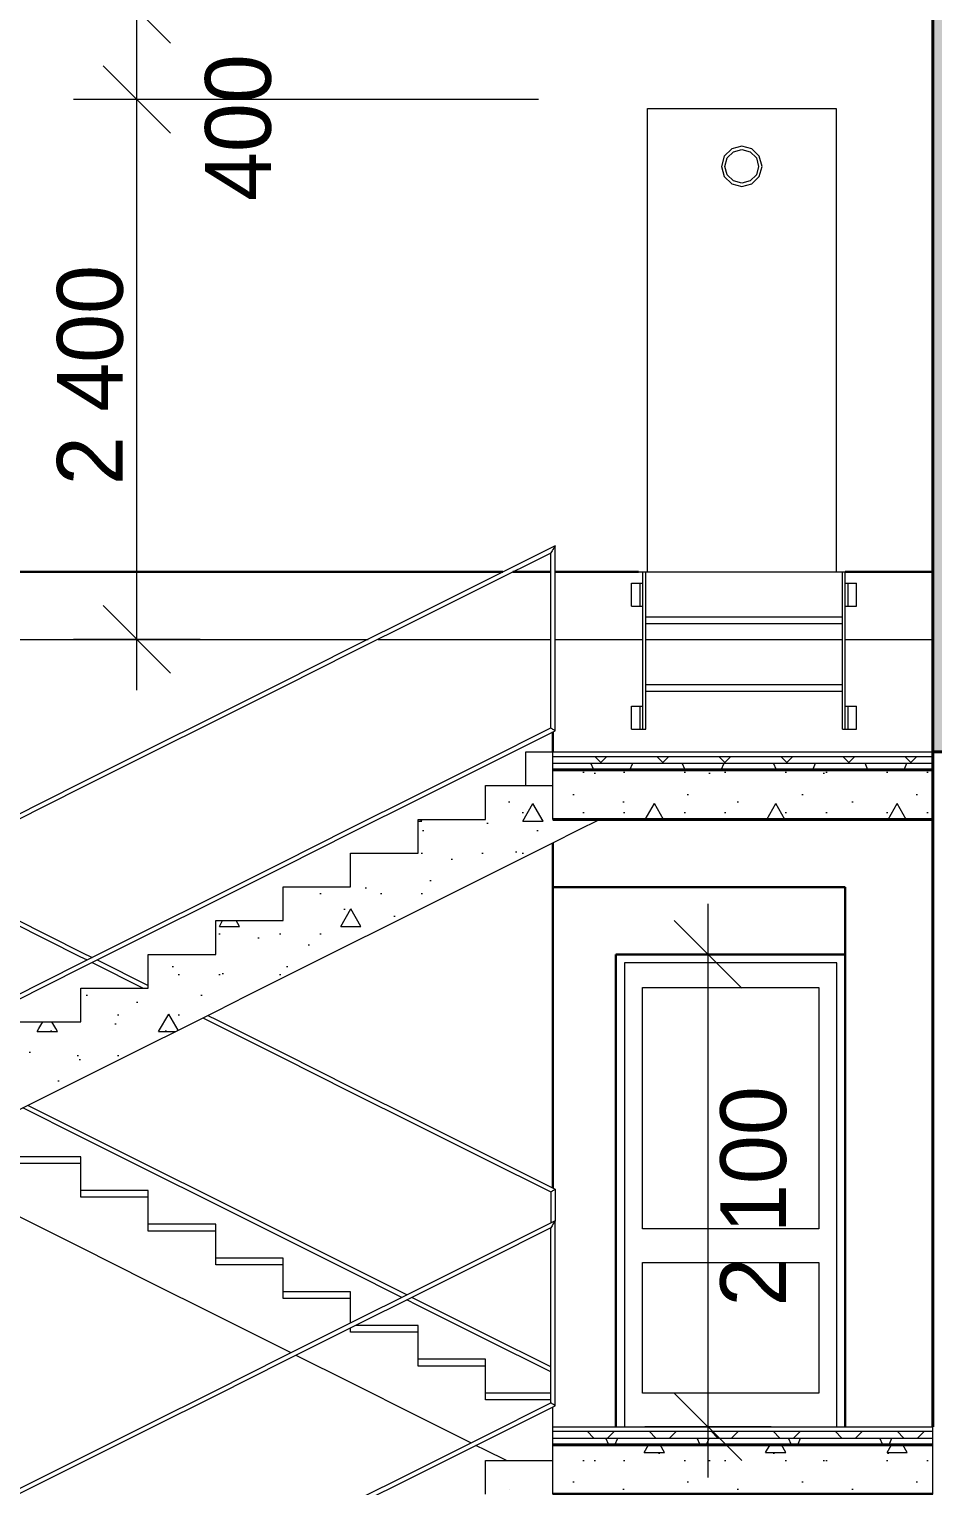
# Model space of a CAD drawing. Header units: millimetres. Extents: x -168133 to -32053, y -12928 to 37693.
# Drawn here: x -153666 to -149646, y 24638 to 31112 of the extents above; entities that cross this region are included whole.
import ezdxf

# ---------------------------------------------------------------- set-up
doc = ezdxf.new("R2010")
doc.units = ezdxf.units.MM
doc.header["$MEASUREMENT"] = 0
for name, color, linetype in [('Двери ArchiCAD', 7, 'Continuous'), ('Интерьер- Перегородка', 7, 'Continuous'), ('Кладочні розміри', 7, 'Continuous'), ('Лестницы внутренние', 7, 'Continuous'), ('Мебель', 7, 'Continuous'), ('Перекрытия', 7, 'Continuous')]:
    doc.layers.add(name, color=color, linetype=linetype)
for name, color, linetype, lineweight in [('Двери ArchiCAD_Ном._пера__1', 7, 'Continuous', 13), ('Двери ArchiCAD_Ном._пера__41', 7, 'Continuous', 30), ('Интерьер- Перегородка_Ном._пера__41', 7, 'Continuous', 30), ('Интерьер- Перегородка_Ном._пера__61', 7, 'Continuous', 40), ('Лестницы внутренние_Ном._пера__1', 7, 'Continuous', 13), ('Лестницы внутренние_Ном._пера__21', 7, 'Continuous', 20), ('Лестницы внутренние_Ном._пера__7', 7, 'Continuous', 5), ('Мебель_Ном._пера__21', 7, 'Continuous', 20), ('Перекрытия_Ном._пера__1', 7, 'Continuous', 13), ('Перекрытия_Ном._пера__21', 7, 'Continuous', 20), ('Перекрытия_Ном._пера__61', 7, 'Continuous', 40)]:
    doc.layers.add(name, color=color, linetype=linetype, lineweight=lineweight)
for name, color, linetype, lineweight, true_color in [('Интерьер- Перегородка_Ном._пера__102', 7, 'Continuous', 60, 0xcccccc), ('Кладочні розміри_Ном._пера__98', 7, 'Continuous', 13, 0x001f3e), ('Лестницы внутренние_Ном._пера__241', 7, 'Continuous', 13, 0x515151), ('Перекрытия_Ном._пера__191', 7, 'Continuous', 0, 0xe8e8e8)]:
    doc.layers.add(name, color=color, linetype=linetype, lineweight=lineweight, true_color=true_color)
doc.styles.add('СГЕНЕРИР_СТИЛЬ_1', font='')
doc.styles.get('СГЕНЕРИР_СТИЛЬ_1').set_extended_font_data('Century Gothic')
doc.dimstyles.new('СГЕНЕРИР_СТИЛЬ__1', dxfattribs={"dimtxt": 292.500007, "dimasz": 285, "dimexe": 0.18, "dimexo": 444.840628, "dimgap": 0.09, "dimtad": 3, "dimdec": 0, "dimzin": 0, "dimdsep": 46, "dimtxsty": 'СГЕНЕРИР_СТИЛЬ_1', "dimblk": 'ARROWHEAD_6', "dimblk1": 'ARROWHEAD_6', "dimblk2": 'ARROWHEAD_6', "dimcen": 0.09, "dimclrd": 256, "dimclre": 256, "dimclrt": 256, "dimadec": 0, "dimazin": 0, "dimtfac": 1, "dimtdec": 4, "dimtmove": 0, "dimatfit": 3, "dimfxl": 0, "dimtolj": 1, "dimtzin": 0, "dimarcsym": 0})
doc.dimstyles.new('СГЕНЕРИР_СТИЛЬ__2', dxfattribs={"dimtxt": 292.500007, "dimasz": 285, "dimexe": 0.18, "dimexo": 444.840628, "dimgap": 0.09, "dimtad": 3, "dimdec": 0, "dimzin": 0, "dimdsep": 46, "dimtxsty": 'СГЕНЕРИР_СТИЛЬ_1', "dimblk": 'ARROWHEAD_6', "dimblk1": 'ARROWHEAD_6', "dimblk2": 'ARROWHEAD_6', "dimcen": 0.09, "dimclrd": 256, "dimclre": 256, "dimclrt": 256, "dimadec": 0, "dimazin": 0, "dimtfac": 1, "dimtdec": 4, "dimtmove": 2, "dimatfit": 3, "dimfxl": 0, "dimtolj": 1, "dimtzin": 0, "dimarcsym": 0})
doc.dimstyles.new('СГЕНЕРИР_СТИЛЬ__3', dxfattribs={"dimtxt": 292.500007, "dimasz": 285, "dimexe": 0.18, "dimexo": 444.840628, "dimgap": 0.09, "dimtad": 1, "dimdec": 0, "dimzin": 0, "dimdsep": 46, "dimtxsty": 'СГЕНЕРИР_СТИЛЬ_1', "dimblk": 'ARROWHEAD_6', "dimblk1": 'ARROWHEAD_6', "dimblk2": 'ARROWHEAD_6', "dimcen": 0.09, "dimclrd": 256, "dimclre": 256, "dimclrt": 256, "dimadec": 0, "dimazin": 0, "dimtfac": 1, "dimtdec": 4, "dimtmove": 2, "dimatfit": 3, "dimfxl": 0, "dimtolj": 1, "dimtzin": 0, "dimarcsym": 0})
doc.dimstyles.new('СГЕНЕРИР_СТИЛЬ__4', dxfattribs={"dimtxt": 292.500007, "dimasz": 285, "dimexe": 0.18, "dimexo": 444.840628, "dimgap": 0.09, "dimtad": 1, "dimdec": 0, "dimzin": 0, "dimdsep": 46, "dimtxsty": 'СГЕНЕРИР_СТИЛЬ_1', "dimblk": 'ARROWHEAD_6', "dimblk1": 'ARROWHEAD_6', "dimblk2": 'ARROWHEAD_6', "dimcen": 0.09, "dimclrd": 256, "dimclre": 256, "dimclrt": 256, "dimadec": 0, "dimazin": 0, "dimtfac": 1, "dimtdec": 4, "dimtmove": 0, "dimatfit": 3, "dimfxl": 0, "dimtolj": 1, "dimtzin": 0, "dimarcsym": 0})
pattern_1 = [(0, (0, 0), (0, 935.3074), [90, -450]), (0, (270, 467.7), (0, 935.3074), [90, -450]), (60, (0, 0), (-810, 467.6537), [90, -450]), (60, (540, 0), (-810, 467.6537), [90, -450]), (120, (90, 0), (810, 467.6537), [90, -450]), (120, (630, 0), (810, 467.6537), [90, -450]), (0, (0, 90), (0, 180), [0, -180, 0, -270]), (45, (90, 90), (-127.27922, 127.27922), [0, -135, 0, -225])]
pattern_2 = [(0, (0, 0), (0, 90.000004), [])]
pattern_3 = [(45, (0, 0), (-137.88582, 137.88582), []), (135, (0, 0), (137.88582, 137.88582), [])]
pattern_4 = [(0, (0, 0), (0, 406400), []), (0, (0, 90), (0, 406400), []), (90, (0, 0), (-406.4, 0), [88.9, -406400]), (90, (38.1, 0), (-406.4, 0), [88.9, -406400]), (66.8014, (0, 0), (-343.3379, 147.1448), []), (293.1986, (38.1, 0), (343.3379, 147.1448), [])]
pattern_5 = [(0, (0, 0), (0, 935.3075), [90, -450]), (0, (270, 467.7), (0, 935.3075), [90, -450]), (60, (0, 0), (-810, 467.654), [90, -450]), (60, (540, 0), (-810, 467.654), [90, -450]), (120, (90, 0), (810, 467.654), [90, -450]), (120, (630, 0), (810, 467.654), [90, -450]), (0, (0, 90), (0, 180), [0, -180, 0, -270]), (45, (90, 90), (-127.27923, 127.27923), [0, -135, 0, -225])]

# ---------------------------------------------------------------- blocks, each defined once
blk = doc.blocks.new('Элемент разреза_237')
at = {"layer": 'Лестницы внутренние_Ном._пера__241', "linetype": 'Continuous'}
h = blk.add_hatch(dxfattribs=at)
h.set_pattern_fill('Бетон', color=256, style=0, pattern_type=2)
h.set_pattern_definition(pattern_1)
h.paths.add_polyline_path([(-154085.6, 26220), (-154085.6, 26170), (-154062.3, 26170), (-154040.2, 26170), (-154013.6, 26170), (-153988.4, 26170), (-153870.4, 26229), (-153735.6, 26296.4), (-153595.5, 26366.4), (-153435.6, 26446.4), (-153295.5, 26516.4), (-153135.6, 26596.4), (-152995.5, 26666.4), (-152835.6, 26746.4), (-152695.5, 26816.4), (-152535.6, 26896.4), (-152395.5, 26966.4), (-152235.6, 27046.4), (-152095.5, 27116.4), (-151935.6, 27196.4), (-151775.7, 27276.3), (-151635.6, 27346.4), (-151475.7, 27426.3), (-151335.6, 27496.4), (-151225.2, 27551.6), (-151128.4, 27600), (-151335.6, 27600), (-151335.6, 27720), (-151635.6, 27720), (-151635.6, 27570), (-151935.6, 27570), (-151935.6, 27420), (-152235.6, 27420), (-152235.6, 27270), (-152535.6, 27270), (-152535.6, 27120), (-152835.6, 27120), (-152835.6, 26970), (-153135.6, 26970), (-153135.6, 26820), (-153435.6, 26820), (-153435.6, 26670), (-153735.6, 26670), (-153735.6, 26520), (-154035.6, 26520), (-154035.6, 26370), (-154085.6, 26370)])
h = blk.add_hatch(dxfattribs=at)
h.set_pattern_fill('Бетон', color=256, style=0, pattern_type=2)
h.set_pattern_definition(pattern_1)
h.paths.add_polyline_path([(-151335.6, 27720), (-151335.6, 27750), (-151635.6, 27750), (-151635.6, 27720)])
h = blk.add_hatch(dxfattribs=at)
h.set_pattern_fill('Бетон', color=256, style=0, pattern_type=2)
h.set_pattern_definition(pattern_1)
h.paths.add_polyline_path([(-151635.6, 27570), (-151635.6, 27600), (-151935.6, 27600), (-151935.6, 27570)])
h = blk.add_hatch(dxfattribs=at)
h.set_pattern_fill('Бетон', color=256, style=0, pattern_type=2)
h.set_pattern_definition(pattern_1)
h.paths.add_polyline_path([(-151935.6, 27420), (-151935.6, 27450), (-152235.6, 27450), (-152235.6, 27420)])
h = blk.add_hatch(dxfattribs=at)
h.set_pattern_fill('Бетон', color=256, style=0, pattern_type=2)
h.set_pattern_definition(pattern_1)
h.paths.add_polyline_path([(-152235.6, 27270), (-152235.6, 27300), (-152535.6, 27300), (-152535.6, 27270)])
h = blk.add_hatch(dxfattribs=at)
h.set_pattern_fill('Бетон', color=256, style=0, pattern_type=2)
h.set_pattern_definition(pattern_1)
h.paths.add_polyline_path([(-152535.6, 27120), (-152535.6, 27150), (-152835.6, 27150), (-152835.6, 27120)])
h = blk.add_hatch(dxfattribs=at)
h.set_pattern_fill('Бетон', color=256, style=0, pattern_type=2)
h.set_pattern_definition(pattern_1)
h.paths.add_polyline_path([(-152835.6, 26970), (-152835.6, 27000), (-153135.6, 27000), (-153135.6, 26970)])
h = blk.add_hatch(dxfattribs=at)
h.set_pattern_fill('Бетон', color=256, style=0, pattern_type=2)
h.set_pattern_definition(pattern_1)
h.paths.add_polyline_path([(-153135.6, 26820), (-153135.6, 26850), (-153435.6, 26850), (-153435.6, 26820)])
h = blk.add_hatch(dxfattribs=at)
h.set_pattern_fill('Бетон', color=256, style=0, pattern_type=2)
h.set_pattern_definition(pattern_1)
h.paths.add_polyline_path([(-153435.6, 26670), (-153435.6, 26700), (-153735.6, 26700), (-153735.6, 26670)])
at = {"layer": 'Лестницы внутренние_Ном._пера__1', "linetype": 'Continuous'}
for p, q in [((-153435.6, 26070), (-153735.6, 26070)), ((-153435.6, 25920), (-153435.6, 26070)), ((-153135.6, 25920), (-153435.6, 25920)), ((-153135.6, 25770), (-153135.6, 25920)), ((-153435.6, 25696.4), (-153735.6, 25846.4)), ((-152835.6, 25770), (-153135.6, 25770)), ((-152835.6, 25620), (-152835.6, 25770)), ((-153135.6, 25546.4), (-153435.6, 25696.4)), ((-152535.6, 25620), (-152835.6, 25620)), ((-152535.6, 25470), (-152535.6, 25620)), ((-152835.6, 25396.4), (-153135.6, 25546.4)), ((-152235.6, 25470), (-152535.6, 25470)), ((-152235.6, 25361.2), (-152235.6, 25470)), ((-152535.6, 25246.4), (-152835.6, 25396.4)), ((-152235.6, 25320), (-152235.6, 25338.8)), ((-151935.6, 25320), (-152235.6, 25320)), ((-151935.6, 25170), (-151935.6, 25320)), ((-152500.4, 25228.8), (-152535.6, 25246.4)), ((-152235.6, 25096.4), (-152478.1, 25217.6)), ((-151635.6, 25170), (-151935.6, 25170)), ((-151635.6, 25050), (-151635.6, 25170)), ((-151935.6, 24946.4), (-152235.6, 25096.4)), ((-151700.4, 24828.8), (-151935.6, 24946.4)), ((-151335.6, 24900), (-151335.6, 24988.8)), ((-151635.6, 24796.4), (-151678.1, 24817.6)), ((-151542.9, 24750), (-151635.6, 24796.4))]:
    blk.add_line(p, q, dxfattribs=at)
at = {"layer": 'Лестницы внутренние_Ном._пера__21', "linetype": 'Continuous'}
for p, q in [((-151635.6, 27750), (-151335.6, 27750)), ((-151635.6, 27720), (-151635.6, 27750)), ((-151635.6, 27600), (-151635.6, 27720)), ((-151335.6, 27720), (-151335.6, 27750)), ((-151335.6, 27600), (-151335.6, 27720)), ((-151935.6, 27600), (-151635.6, 27600)), ((-151935.6, 27570), (-151935.6, 27600)), ((-151335.6, 27600), (-151128.4, 27600)), ((-151225.2, 27551.6), (-151128.4, 27600)), ((-151935.6, 27450), (-151935.6, 27570)), ((-151335.6, 27496.4), (-151225.2, 27551.6)), ((-151475.7, 27426.3), (-151335.6, 27496.4)), ((-152235.6, 27450), (-151935.6, 27450)), ((-152235.6, 27420), (-152235.6, 27450)), ((-152235.6, 27300), (-152235.6, 27420)), ((-151635.6, 27346.4), (-151475.7, 27426.3)), ((-151775.7, 27276.3), (-151635.6, 27346.4)), ((-152535.6, 27300), (-152235.6, 27300)), ((-152535.6, 27270), (-152535.6, 27300)), ((-152535.6, 27150), (-152535.6, 27270)), ((-151935.6, 27196.4), (-151775.7, 27276.3)), ((-152095.5, 27116.4), (-151935.6, 27196.4)), ((-152835.6, 27150), (-152535.6, 27150)), ((-152835.6, 27120), (-152835.6, 27150)), ((-152835.6, 27000), (-152835.6, 27120)), ((-152235.6, 27046.4), (-152095.5, 27116.4)), ((-152395.5, 26966.4), (-152235.6, 27046.4)), ((-153135.6, 27000), (-152835.6, 27000)), ((-153135.6, 26970), (-153135.6, 27000)), ((-153135.6, 26850), (-153135.6, 26970)), ((-152535.6, 26896.4), (-152395.5, 26966.4)), ((-152695.5, 26816.4), (-152535.6, 26896.4)), ((-153435.6, 26850), (-153135.6, 26850)), ((-153435.6, 26820), (-153435.6, 26850)), ((-153435.6, 26700), (-153435.6, 26820)), ((-152835.6, 26746.4), (-152695.5, 26816.4)), ((-152995.5, 26666.4), (-152835.6, 26746.4)), ((-153735.6, 26700), (-153435.6, 26700)), ((-153135.6, 26596.4), (-152995.5, 26666.4)), ((-153295.5, 26516.4), (-153135.6, 26596.4)), ((-153435.6, 26446.4), (-153295.5, 26516.4)), ((-153595.5, 26366.4), (-153435.6, 26446.4)), ((-153735.6, 26296.4), (-153595.5, 26366.4))]:
    blk.add_line(p, q, dxfattribs=at)
at = {"layer": 'Лестницы внутренние_Ном._пера__241', "linetype": 'Continuous'}
for p, q in [((-151325.6, 28816.2), (-151640.1, 28658.9)), ((-151326.4, 28814.9), (-151328.6, 28811.4)), ((-151325.6, 28816.2), (-151326.4, 28814.9)), ((-151325.6, 27993.8), (-151325.6, 28816.2)), ((-151345.6, 28783.8), (-151631.2, 28641.1)), ((-151344.9, 28785.1), (-151345.6, 28783.8)), ((-151345.6, 28006.2), (-151345.6, 28783.8)), ((-151342.7, 28788.6), (-151344.9, 28785.1)), ((-151339.5, 28793.8), (-151342.7, 28788.6)), ((-151335.6, 28800), (-151339.5, 28793.8)), ((-151331.8, 28806.2), (-151335.6, 28800)), ((-151328.6, 28811.4), (-151331.8, 28806.2)), ((-151640.1, 28658.9), (-151940.1, 28508.9)), ((-151631.2, 28641.1), (-151931.2, 28491.1)), ((-151940.1, 28508.9), (-152240.1, 28358.9)), ((-151931.2, 28491.1), (-152231.2, 28341.1)), ((-152240.1, 28358.9), (-152540.1, 28208.9)), ((-152231.2, 28341.1), (-152531.2, 28191.1)), ((-152540.1, 28208.9), (-152840.1, 28058.9)), ((-152531.2, 28191.1), (-152831.2, 28041.1)), ((-152840.1, 28058.9), (-153140.1, 27908.9)), ((-152831.2, 28041.1), (-153131.2, 27891.1)), ((-151640.1, 27858.9), (-151345.6, 28006.2)), ((-151631.2, 27841.1), (-151325.6, 27993.8)), ((-151344.9, 28005.7), (-151345.6, 28006.2)), ((-151342.7, 28004.4), (-151344.9, 28005.7)), ((-151339.5, 28002.4), (-151342.7, 28004.4)), ((-151335.6, 28000), (-151339.5, 28002.4)), ((-151331.8, 27997.6), (-151335.6, 28000)), ((-151328.6, 27995.6), (-151331.8, 27997.6)), ((-151326.4, 27994.3), (-151328.6, 27995.6)), ((-151325.6, 27993.8), (-151326.4, 27994.3)), ((-153140.1, 27908.9), (-153440.1, 27758.9)), ((-153131.2, 27891.1), (-153431.2, 27741.1)), ((-151940.1, 27708.9), (-151640.1, 27858.9)), ((-151931.2, 27691.1), (-151631.2, 27841.1)), ((-153440.1, 27758.9), (-153740.1, 27608.9)), ((-153431.2, 27741.1), (-153731.2, 27591.1)), ((-152240.1, 27558.9), (-151940.1, 27708.9)), ((-152231.2, 27541.1), (-151931.2, 27691.1)), ((-152540.1, 27408.9), (-152240.1, 27558.9)), ((-152531.2, 27391.1), (-152231.2, 27541.1)), ((-152840.1, 27258.9), (-152540.1, 27408.9)), ((-152831.2, 27241.1), (-152531.2, 27391.1)), ((-153140.1, 27108.9), (-152840.1, 27258.9)), ((-153131.2, 27091.1), (-152831.2, 27241.1)), ((-153740.1, 27141.1), (-153440.1, 26991.1)), ((-153731.2, 27158.9), (-153431.2, 27008.9)), ((-153440.1, 26958.9), (-153140.1, 27108.9)), ((-153431.2, 26941.1), (-153131.2, 27091.1)), ((-153431.2, 27008.9), (-153385.6, 26986.2)), ((-153740.1, 26808.9), (-153440.1, 26958.9)), ((-153731.2, 26791.1), (-153431.2, 26941.1)), ((-153440.1, 26991.1), (-153408, 26975)), ((-153385.6, 26963.8), (-153158, 26850)), ((-153363.3, 26975), (-153135.6, 26861.2)), ((-152893.2, 26717.6), (-152840.1, 26691.1)), ((-152870.8, 26728.8), (-152831.2, 26708.9)), ((-152840.1, 26691.1), (-152540.1, 26541.1)), ((-152831.2, 26708.9), (-152531.2, 26558.9)), ((-152531.2, 26558.9), (-152231.2, 26408.9)), ((-152540.1, 26541.1), (-152240.1, 26391.1)), ((-152240.1, 26391.1), (-151940.1, 26241.1)), ((-152231.2, 26408.9), (-151931.2, 26258.9)), ((-153440.1, 26191.1), (-153693.2, 26317.6)), ((-153431.2, 26208.9), (-153670.8, 26328.8)), ((-151940.1, 26241.1), (-151640.1, 26091.1)), ((-151931.2, 26258.9), (-151631.2, 26108.9)), ((-153140.1, 26041.1), (-153440.1, 26191.1)), ((-153131.2, 26058.9), (-153431.2, 26208.9)), ((-151631.2, 26108.9), (-151325.6, 25956.2)), ((-152840.1, 25891.1), (-153140.1, 26041.1)), ((-152831.2, 25908.9), (-153131.2, 26058.9)), ((-151640.1, 26091.1), (-151345.6, 25943.8)), ((-152531.2, 25758.9), (-152831.2, 25908.9)), ((-151345.6, 25943.8), (-151344.9, 25944.3)), ((-151345.6, 25943.8), (-151345.6, 25806.2)), ((-151344.9, 25944.3), (-151342.7, 25945.6)), ((-151342.7, 25945.6), (-151339.5, 25947.6)), ((-151339.5, 25947.6), (-151335.6, 25950)), ((-151335.6, 25950), (-151331.8, 25952.4)), ((-151331.8, 25952.4), (-151328.6, 25954.4)), ((-151328.6, 25954.4), (-151326.4, 25955.7)), ((-151326.4, 25955.7), (-151325.6, 25956.2)), ((-151325.6, 25956.2), (-151325.6, 25816.2)), ((-152540.1, 25741.1), (-152840.1, 25891.1)), ((-152240.1, 25591.1), (-152540.1, 25741.1)), ((-152231.2, 25608.9), (-152531.2, 25758.9)), ((-152008, 25475), (-152240.1, 25591.1)), ((-151985.6, 25486.2), (-152231.2, 25608.9)), ((-151940.1, 25441.1), (-151985.6, 25463.8)), ((-151931.2, 25458.9), (-151963.3, 25475)), ((-151631.2, 25308.9), (-151931.2, 25458.9)), ((-151640.1, 25291.1), (-151940.1, 25441.1)), ((-151345.6, 25143.8), (-151640.1, 25291.1)), ((-151345.6, 25166.2), (-151631.2, 25308.9))]:
    blk.add_line(p, q, dxfattribs=at)
at = {"layer": 'Лестницы внутренние_Ном._пера__7', "linetype": 'Continuous'}
for p, q in [((-153435.6, 26100), (-153735.6, 26100)), ((-153435.6, 26070), (-153435.6, 26100)), ((-153135.6, 25950), (-153435.6, 25950)), ((-153135.6, 25920), (-153135.6, 25950)), ((-152835.6, 25800), (-153135.6, 25800)), ((-152835.6, 25770), (-152835.6, 25800)), ((-152535.6, 25650), (-152835.6, 25650)), ((-152535.6, 25620), (-152535.6, 25650)), ((-152235.6, 25500), (-152535.6, 25500)), ((-152235.6, 25470), (-152235.6, 25500)), ((-151935.6, 25350), (-152213.3, 25350)), ((-151935.6, 25320), (-151935.6, 25350)), ((-151635.6, 25200), (-151935.6, 25200)), ((-151635.6, 25170), (-151635.6, 25200)), ((-151345.6, 25050), (-151635.6, 25050)), ((-151635.6, 25020), (-151635.6, 25050)), ((-151345.6, 25020), (-151635.6, 25020))]:
    blk.add_line(p, q, dxfattribs=at)
blk = doc.blocks.new('Элемент разреза_238')
at = {"layer": 'Лестницы внутренние_Ном._пера__241', "linetype": 'Continuous'}
h = blk.add_hatch(dxfattribs=at)
h.set_pattern_fill('Бетон', color=256, style=0, pattern_type=2)
h.set_pattern_definition(pattern_1)
h.paths.add_polyline_path([(-151335.6, 24720), (-151335.6, 24750), (-151635.6, 24750), (-151635.6, 24720)])
h = blk.add_hatch(dxfattribs=at)
h.set_pattern_fill('Бетон', color=256, style=0, pattern_type=2)
h.set_pattern_definition(pattern_1)
h.paths.add_polyline_path([(-154085.6, 23220), (-154085.6, 23170), (-154062.3, 23170), (-154040.2, 23170), (-154013.6, 23170), (-153988.4, 23170), (-153870.4, 23229), (-153735.6, 23296.4), (-153595.5, 23366.4), (-153435.6, 23446.4), (-153295.5, 23516.4), (-153135.6, 23596.4), (-152995.5, 23666.4), (-152835.6, 23746.4), (-152695.5, 23816.4), (-152535.6, 23896.4), (-152395.5, 23966.4), (-152235.6, 24046.4), (-152095.5, 24116.4), (-151935.6, 24196.4), (-151775.7, 24276.3), (-151635.6, 24346.4), (-151475.7, 24426.3), (-151335.6, 24496.4), (-151225.2, 24551.6), (-151128.4, 24600), (-151335.6, 24600), (-151335.6, 24720), (-151635.6, 24720), (-151635.6, 24570), (-151935.6, 24570), (-151935.6, 24420), (-152235.6, 24420), (-152235.6, 24270), (-152535.6, 24270), (-152535.6, 24120), (-152835.6, 24120), (-152835.6, 23970), (-153135.6, 23970), (-153135.6, 23820), (-153435.6, 23820), (-153435.6, 23670), (-153735.6, 23670), (-153735.6, 23520), (-154035.6, 23520), (-154035.6, 23370), (-154085.6, 23370)])
at = {"layer": 'Лестницы внутренние_Ном._пера__21', "linetype": 'Continuous'}
for p, q in [((-151635.6, 24750), (-151335.6, 24750)), ((-151635.6, 24720), (-151635.6, 24750)), ((-151335.6, 24720), (-151335.6, 24750)), ((-151635.6, 24600), (-151635.6, 24720)), ((-151335.6, 24600), (-151335.6, 24720))]:
    blk.add_line(p, q, dxfattribs=at)
at = {"layer": 'Лестницы внутренние_Ном._пера__241', "linetype": 'Continuous'}
for p, q in [((-151325.6, 25816.2), (-151640.1, 25658.9)), ((-151345.6, 25783.8), (-151631.2, 25641.1)), ((-151344.9, 25785.1), (-151345.6, 25783.8)), ((-151345.6, 25006.2), (-151345.6, 25783.8)), ((-151342.7, 25788.6), (-151344.9, 25785.1)), ((-151339.5, 25793.8), (-151342.7, 25788.6)), ((-151335.6, 25800), (-151339.5, 25793.8)), ((-151331.8, 25806.2), (-151335.6, 25800)), ((-151328.6, 25811.4), (-151331.8, 25806.2)), ((-151326.4, 25814.9), (-151328.6, 25811.4)), ((-151325.6, 25816.2), (-151326.4, 25814.9)), ((-151325.6, 24993.8), (-151325.6, 25816.2)), ((-151640.1, 25658.9), (-151940.1, 25508.9)), ((-151631.2, 25641.1), (-151931.2, 25491.1)), ((-151940.1, 25508.9), (-152240.1, 25358.9)), ((-151931.2, 25491.1), (-152231.2, 25341.1)), ((-152240.1, 25358.9), (-152540.1, 25208.9)), ((-152231.2, 25341.1), (-152531.2, 25191.1)), ((-152540.1, 25208.9), (-152840.1, 25058.9)), ((-152531.2, 25191.1), (-152831.2, 25041.1)), ((-152840.1, 25058.9), (-153140.1, 24908.9)), ((-152831.2, 25041.1), (-153131.2, 24891.1)), ((-151640.1, 24858.9), (-151345.6, 25006.2)), ((-151631.2, 24841.1), (-151325.6, 24993.8)), ((-151344.9, 25005.7), (-151345.6, 25006.2)), ((-151342.7, 25004.4), (-151344.9, 25005.7)), ((-151339.5, 25002.4), (-151342.7, 25004.4)), ((-151335.6, 25000), (-151339.5, 25002.4)), ((-151331.8, 24997.6), (-151335.6, 25000)), ((-151328.6, 24995.6), (-151331.8, 24997.6)), ((-151326.4, 24994.3), (-151328.6, 24995.6)), ((-151325.6, 24993.8), (-151326.4, 24994.3)), ((-153140.1, 24908.9), (-153440.1, 24758.9)), ((-153131.2, 24891.1), (-153431.2, 24741.1)), ((-151940.1, 24708.9), (-151640.1, 24858.9)), ((-151931.2, 24691.1), (-151631.2, 24841.1)), ((-153440.1, 24758.9), (-153740.1, 24608.9)), ((-153431.2, 24741.1), (-153731.2, 24591.1)), ((-152240.1, 24558.9), (-151940.1, 24708.9)), ((-152231.2, 24541.1), (-151931.2, 24691.1))]:
    blk.add_line(p, q, dxfattribs=at)
blk = doc.blocks.new('Элемент разреза_239')
at = {"layer": 'Интерьер- Перегородка_Ном._пера__41', "linetype": 'Continuous'}
for p, q in [((-151335.6, 27900), (-151335.6, 27988.8)), ((-151335.6, 25961.2), (-151335.6, 27496.4))]:
    blk.add_line(p, q, dxfattribs=at)
blk = doc.blocks.new('Элемент разреза_241')
at = {"layer": 'Двери ArchiCAD_Ном._пера__1', "linetype": 'Continuous'}
for p, q in [((-150915.6, 28700), (-150915.6, 30760)), ((-150915.6, 30760), (-150075.6, 30760)), ((-150075.6, 30760), (-150075.6, 28700)), ((-150540.6, 30580.4), (-150573.6, 30547.5)), ((-150560.6, 30540), (-150533.1, 30567.5)), ((-150495.6, 30592.5), (-150540.6, 30580.4)), ((-150533.1, 30567.5), (-150495.6, 30577.5)), ((-150450.6, 30580.4), (-150495.6, 30592.5)), ((-150495.6, 30577.5), (-150458.1, 30567.5)), ((-150458.1, 30567.5), (-150430.7, 30540)), ((-150417.7, 30547.5), (-150450.6, 30580.4)), ((-150573.6, 30547.5), (-150585.6, 30502.5)), ((-150585.6, 30502.5), (-150573.6, 30457.5)), ((-150570.6, 30502.5), (-150560.6, 30540)), ((-150560.6, 30465), (-150570.6, 30502.5)), ((-150430.7, 30540), (-150420.6, 30502.5)), ((-150420.6, 30502.5), (-150430.7, 30465)), ((-150405.6, 30502.5), (-150417.7, 30547.5)), ((-150417.7, 30457.5), (-150405.6, 30502.5)), ((-150573.6, 30457.5), (-150540.6, 30424.6)), ((-150533.1, 30437.5), (-150560.6, 30465)), ((-150495.6, 30427.5), (-150533.1, 30437.5)), ((-150458.1, 30437.5), (-150495.6, 30427.5)), ((-150430.7, 30465), (-150458.1, 30437.5)), ((-150450.6, 30424.6), (-150417.7, 30457.5)), ((-150540.6, 30424.6), (-150495.6, 30412.5)), ((-150495.6, 30412.5), (-150450.6, 30424.6)), ((-150955.6, 28700), (-150935.6, 28700)), ((-150922.9, 28700), (-150915.6, 28700)), ((-150915.6, 28700), (-150075.6, 28700)), ((-150075.6, 28700), (-150048.3, 28700))]:
    blk.add_line(p, q, dxfattribs=at)
blk = doc.blocks.new('Элемент разреза_244')
at = {"layer": 'Двери ArchiCAD_Ном._пера__1', "linetype": 'Continuous'}
for p, q in [((-151017.6, 26962), (-151017.6, 26852)), ((-150073.6, 26962), (-151017.6, 26962)), ((-150073.6, 26852), (-150073.6, 26962)), ((-151017.6, 26852), (-151017.6, 25050)), ((-150937.6, 25780), (-150937.6, 26852)), ((-150937.6, 26852), (-150153.6, 26852)), ((-150153.6, 26852), (-150153.6, 25780)), ((-150073.6, 25050), (-150073.6, 26852)), ((-150153.6, 25780), (-150937.6, 25780)), ((-150937.6, 25050), (-150937.6, 25630)), ((-150937.6, 25630), (-150153.6, 25630)), ((-150153.6, 25630), (-150153.6, 25050)), ((-151017.6, 25050), (-151017.6, 24900)), ((-150153.6, 25050), (-150937.6, 25050)), ((-150073.6, 24900), (-150073.6, 25050))]:
    blk.add_line(p, q, dxfattribs=at)
at = {"layer": 'Двери ArchiCAD_Ном._пера__41', "linetype": 'Continuous'}
for p, q in [((-151055.6, 27000), (-150035.6, 27000)), ((-151055.6, 24900), (-151055.6, 27000))]:
    blk.add_line(p, q, dxfattribs=at)
blk = doc.blocks.new('Элемент разреза_245')
at = {"layer": 'Мебель_Ном._пера__21', "linetype": 'Continuous'}
for p, q in [((-150935.6, 28700), (-150922.9, 28700)), ((-150935.6, 28649.2), (-150935.6, 28700)), ((-150922.9, 28001.6), (-150922.9, 28700)), ((-150048.3, 28700), (-150035.6, 28700)), ((-150048.3, 28001.6), (-150048.3, 28700)), ((-150035.6, 28649.2), (-150035.6, 28700)), ((-150986.4, 28649.2), (-150948.3, 28649.2)), ((-150986.4, 28547.6), (-150986.4, 28649.2)), ((-150948.3, 28649.2), (-150935.6, 28649.2)), ((-150948.3, 28547.6), (-150948.3, 28649.2)), ((-150935.6, 28547.6), (-150935.6, 28649.2)), ((-150035.6, 28649.2), (-150022.9, 28649.2)), ((-150035.6, 28547.6), (-150035.6, 28649.2)), ((-150022.9, 28649.2), (-149984.8, 28649.2)), ((-150022.9, 28547.6), (-150022.9, 28649.2)), ((-149984.8, 28547.6), (-149984.8, 28649.2)), ((-150986.4, 28547.6), (-150948.3, 28547.6)), ((-150948.3, 28547.6), (-150935.6, 28547.6)), ((-150935.6, 28103.2), (-150935.6, 28547.6)), ((-150922.9, 28500), (-150048.3, 28500)), ((-150035.6, 28547.6), (-150022.9, 28547.6)), ((-150035.6, 28103.2), (-150035.6, 28547.6)), ((-150022.9, 28547.6), (-149984.8, 28547.6)), ((-150922.9, 28470), (-150048.3, 28470)), ((-150922.9, 28200), (-150048.3, 28200)), ((-150922.9, 28170), (-150048.3, 28170)), ((-150986.4, 28103.2), (-150948.3, 28103.2)), ((-150986.4, 28001.6), (-150986.4, 28103.2)), ((-150948.3, 28103.2), (-150935.6, 28103.2)), ((-150948.3, 28001.6), (-150948.3, 28103.2)), ((-150935.6, 28001.6), (-150935.6, 28103.2)), ((-150035.6, 28103.2), (-150022.9, 28103.2)), ((-150035.6, 28001.6), (-150035.6, 28103.2)), ((-150022.9, 28103.2), (-149984.8, 28103.2)), ((-150022.9, 28001.6), (-150022.9, 28103.2)), ((-149984.8, 28001.6), (-149984.8, 28103.2)), ((-150986.4, 28001.6), (-150948.3, 28001.6)), ((-150948.3, 28001.6), (-150935.6, 28001.6)), ((-150935.6, 28001.6), (-150922.9, 28001.6)), ((-150048.3, 28001.6), (-150035.6, 28001.6)), ((-150035.6, 28001.6), (-150022.9, 28001.6)), ((-150022.9, 28001.6), (-149984.8, 28001.6))]:
    blk.add_line(p, q, dxfattribs=at)
blk = doc.blocks.new('Элемент разреза_246')
at = {"layer": 'Перекрытия', "linetype": 'Continuous', "lineweight": 0, "true_color": 0x000000}
h = blk.add_hatch(dxfattribs=at)
h.set_pattern_fill('Фанера__2_', color=18, style=0, pattern_type=2)
h.set_pattern_definition(pattern_2)
h.paths.add_polyline_path([(-149645.6, 27880), (-149645.6, 27900), (-151335.6, 27900), (-151335.6, 27880)])
h = blk.add_hatch(dxfattribs=at)
h.set_pattern_fill('Блоки', color=18, style=0, pattern_type=2)
h.set_pattern_definition(pattern_3)
h.paths.add_polyline_path([(-149645.6, 27850), (-149645.6, 27880), (-151335.6, 27880), (-151335.6, 27850)])
h = blk.add_hatch(dxfattribs=at)
h.set_pattern_fill('Стенка_каркасн__2х4_16_м_FB', color=18, style=0, pattern_type=2)
h.set_pattern_definition(pattern_4)
h.paths.add_polyline_path([(-149645.6, 27820), (-149645.6, 27850), (-151335.6, 27850), (-151335.6, 27820)])
h = blk.add_hatch(dxfattribs=at)
h.set_pattern_fill('structural_concrete', color=18, style=0, pattern_type=2)
h.set_pattern_definition(pattern_5)
h.paths.add_polyline_path([(-149645.6, 27600), (-149645.6, 27820), (-151335.6, 27820), (-151335.6, 27600)])
at = {"layer": 'Перекрытия_Ном._пера__1', "linetype": 'Continuous'}
for p, q in [((-151335.6, 27900), (-149645.6, 27900)), ((-151335.6, 27880), (-151335.6, 27900)), ((-151335.6, 27880), (-149645.6, 27880)), ((-151335.6, 27850), (-151335.6, 27880)), ((-151335.6, 27880), (-149645.6, 27880)), ((-151335.6, 27850), (-149645.6, 27850)), ((-151335.6, 27850), (-149645.6, 27850)), ((-151335.6, 27820), (-151335.6, 27850)), ((-149645.6, 27880), (-149645.6, 27900)), ((-149645.6, 27850), (-149645.6, 27880)), ((-149645.6, 27820), (-149645.6, 27850))]:
    blk.add_line(p, q, dxfattribs=at)
at = {"layer": 'Перекрытия_Ном._пера__191', "linetype": 'Continuous'}
for p, q in [((-151455.6, 27900), (-151335.6, 27900)), ((-151455.6, 27750), (-151455.6, 27900))]:
    blk.add_line(p, q, dxfattribs=at)
at = {"layer": 'Перекрытия_Ном._пера__21', "linetype": 'Continuous'}
for p, q in [((-151335.6, 27600), (-151335.6, 27820)), ((-149645.6, 27600), (-149645.6, 27820))]:
    blk.add_line(p, q, dxfattribs=at)
at = {"layer": 'Перекрытия_Ном._пера__61', "linetype": 'Continuous'}
for p, q in [((-151335.6, 27820), (-149645.6, 27820)), ((-151335.6, 27820), (-149645.6, 27820)), ((-151335.6, 27600), (-149645.6, 27600))]:
    blk.add_line(p, q, dxfattribs=at)
blk = doc.blocks.new('Элемент разреза_248')
at = {"layer": 'Двери ArchiCAD_Ном._пера__41', "linetype": 'Continuous'}
for p, q in [((-151335.6, 27299), (-150035.6, 27299)), ((-150035.6, 27299), (-150035.6, 24900))]:
    blk.add_line(p, q, dxfattribs=at)
blk = doc.blocks.new('Элемент разреза_249')
at = {"layer": 'Интерьер- Перегородка_Ном._пера__41', "linetype": 'Continuous'}
for p, q in [((-151558, 28700), (-155685.6, 28700)), ((-151345.6, 28700), (-151513.3, 28700)), ((-150955.6, 28700), (-151325.6, 28700)), ((-149645.6, 28700), (-150035.6, 28700))]:
    blk.add_line(p, q, dxfattribs=at)
blk = doc.blocks.new('Элемент разреза_262')
at = {"layer": 'Перекрытия_Ном._пера__21', "linetype": 'Continuous'}
for p, q in [((-155685.6, 28400), (-152158, 28400)), ((-152113.3, 28400), (-151345.6, 28400)), ((-151325.6, 28400), (-150935.6, 28400)), ((-150922.9, 28400), (-150048.3, 28400)), ((-150035.6, 28400), (-149645.6, 28400))]:
    blk.add_line(p, q, dxfattribs=at)
blk = doc.blocks.new('Элемент разреза_264')
at = {"layer": 'Интерьер- Перегородка_Ном._пера__102', "linetype": 'Continuous'}
blk.add_hatch(color=256, dxfattribs=at).paths.add_polyline_path([(-149645.6, 31537), (-149645.6, 31500), (-149525.6, 31500), (-149525.6, 31200), (-149645.6, 31200), (-149645.6, 27900), (-149135.6, 27900), (-149135.6, 31669.5), (-149559.5, 31515.2), (-149559.5, 31537)])
at = {"layer": 'Интерьер- Перегородка_Ном._пера__41', "linetype": 'Continuous'}
for p, q in [((-149645.6, 32203.9), (-149645.6, 33060)), ((-149265.6, 32136.1), (-149265.6, 33060))]:
    blk.add_line(p, q, dxfattribs=at)
at = {"layer": 'Интерьер- Перегородка_Ном._пера__61', "linetype": 'Continuous'}
for p, q in [((-149559.5, 31515.2), (-149135.6, 31669.5)), ((-149135.6, 27900), (-149135.6, 31669.5)), ((-149645.6, 31500), (-149645.6, 31537)), ((-149645.6, 31537), (-149559.5, 31537)), ((-149559.5, 31515.2), (-149559.5, 31537)), ((-149645.6, 31500), (-149525.6, 31500)), ((-149525.6, 31200), (-149525.6, 31500)), ((-149645.6, 31200), (-149525.6, 31200)), ((-149645.6, 27900), (-149645.6, 31200)), ((-149645.6, 27900), (-149135.6, 27900))]:
    blk.add_line(p, q, dxfattribs=at)
blk = doc.blocks.new('Элемент разреза_292')
at = {"layer": 'Перекрытия', "linetype": 'Continuous', "lineweight": 0, "true_color": 0x000000}
h = blk.add_hatch(dxfattribs=at)
h.set_pattern_fill('Фанера__2_', color=18, style=0, pattern_type=2)
h.set_pattern_definition(pattern_2)
h.paths.add_polyline_path([(-149645.6, 24880), (-149645.6, 24900), (-151335.6, 24900), (-151335.6, 24880)])
h = blk.add_hatch(dxfattribs=at)
h.set_pattern_fill('Блоки', color=18, style=0, pattern_type=2)
h.set_pattern_definition(pattern_3)
h.paths.add_polyline_path([(-149645.6, 24850), (-149645.6, 24880), (-151335.6, 24880), (-151335.6, 24850)])
h = blk.add_hatch(dxfattribs=at)
h.set_pattern_fill('Стенка_каркасн__2х4_16_м_FB', color=18, style=0, pattern_type=2)
h.set_pattern_definition(pattern_4)
h.paths.add_polyline_path([(-149645.6, 24820), (-149645.6, 24850), (-151335.6, 24850), (-151335.6, 24820)])
h = blk.add_hatch(dxfattribs=at)
h.set_pattern_fill('structural_concrete', color=18, style=0, pattern_type=2)
h.set_pattern_definition(pattern_5)
h.paths.add_polyline_path([(-149645.6, 24600), (-149645.6, 24820), (-151335.6, 24820), (-151335.6, 24600)])
at = {"layer": 'Перекрытия_Ном._пера__1', "linetype": 'Continuous'}
for p, q in [((-151335.6, 24900), (-149645.6, 24900)), ((-151335.6, 24880), (-151335.6, 24900)), ((-151335.6, 24880), (-149645.6, 24880)), ((-151335.6, 24850), (-151335.6, 24880)), ((-151335.6, 24880), (-149645.6, 24880)), ((-149645.6, 24880), (-149645.6, 24900)), ((-149645.6, 24850), (-149645.6, 24880)), ((-151335.6, 24850), (-149645.6, 24850)), ((-151335.6, 24850), (-149645.6, 24850)), ((-151335.6, 24820), (-151335.6, 24850)), ((-149645.6, 24820), (-149645.6, 24850))]:
    blk.add_line(p, q, dxfattribs=at)
at = {"layer": 'Перекрытия_Ном._пера__21', "linetype": 'Continuous'}
for p, q in [((-151335.6, 24600), (-151335.6, 24820)), ((-149645.6, 24600), (-149645.6, 24820))]:
    blk.add_line(p, q, dxfattribs=at)
at = {"layer": 'Перекрытия_Ном._пера__61', "linetype": 'Continuous'}
for p, q in [((-151335.6, 24820), (-149645.6, 24820)), ((-151335.6, 24820), (-149645.6, 24820)), ((-151335.6, 24600), (-149645.6, 24600))]:
    blk.add_line(p, q, dxfattribs=at)
blk = doc.blocks.new('Элемент разреза_300')
at = {"layer": 'Интерьер- Перегородка_Ном._пера__61', "linetype": 'Continuous'}
for p, q in [((-149645.6, 27900), (-149255.6, 27900)), ((-149645.6, 24900), (-149645.6, 27900)), ((-149255.6, 27600), (-149255.6, 27900)), ((-149255.6, 27600), (-149135.6, 27600)), ((-149135.6, 24900), (-149135.6, 27600)), ((-149255.6, 24900), (-149135.6, 24900))]:
    blk.add_line(p, q, dxfattribs=at)
blk = doc.blocks.new('*D464')
at = {"layer": 'Кладочні розміри_Ном._пера__98', "linetype": 'Continuous'}
for p, q in [((-150645.7, 27000), (-150645.7, 27225)), ((-150495.7, 26850), (-150795.7, 27150)), ((-150364.4, 27000), (-150926.9, 27000)), ((-150645.7, 24900), (-150645.7, 27000)), ((-150795.7, 25050), (-150495.7, 24750)), ((-150364.4, 24900), (-150926.9, 24900)), ((-150645.7, 24675), (-150645.7, 24900))]:
    blk.add_line(p, q, dxfattribs=at)
at = {"layer": 'Кладочні розміри_Ном._пера__98', "insert": (-150294.7, 25435.2), "char_height": 292.5, "attachment_point": 7, "rotation": 90, "style": 'СГЕНЕРИР_СТИЛЬ_1'}
blk.add_mtext('{2\xa0100}', dxfattribs=at)
blk = doc.blocks.new('ARROWHEAD_6')
at = {"color": 0, "linetype": 'Continuous', "lineweight": 0}
for p, q in [((-0.5, -0.5), (0.5, 0.5)), ((0, 0), (-1, 0))]:
    blk.add_line(p, q, dxfattribs=at)
blk = doc.blocks.new('*D465')
at = {"layer": 'Кладочні розміри_Ном._пера__98', "linetype": 'Continuous'}
for p, q in [((-153336.4, 30950), (-153036.4, 30650)), ((-151400.5, 30800), (-153467.6, 30800)), ((-153186.4, 28400), (-153186.4, 30800)), ((-153336.4, 28550), (-153036.4, 28250)), ((-152905.1, 28400), (-153467.6, 28400)), ((-153186.4, 28175), (-153186.4, 28400))]:
    blk.add_line(p, q, dxfattribs=at)
at = {"layer": 'Кладочні розміри_Ном._пера__98', "char_height": 292.5, "attachment_point": 7, "rotation": 90, "style": 'СГЕНЕРИР_СТИЛЬ_1'}
for s, insert in [('{400}', (-152586.3, 30348.4)), ('{2\xa0400}', (-153244.9, 29085.2))]:
    blk.add_mtext(s, dxfattribs=dict(at, insert=insert))
blk = doc.blocks.new('*D466')
at = {"layer": 'Кладочні розміри_Ном._пера__98', "linetype": 'Continuous'}
for p, q in [((-153186.4, 31200), (-153186.4, 31425)), ((-153036.4, 31050), (-153336.4, 31350)), ((-151970.1, 31200), (-153467.6, 31200)), ((-153186.4, 30800), (-153186.4, 31200)), ((-153336.4, 30950), (-153036.4, 30650)), ((-151400.5, 30800), (-153467.6, 30800))]:
    blk.add_line(p, q, dxfattribs=at)
blk = doc.blocks.new('*D486')
at = {"layer": 'Кладочні розміри_Ном._пера__98', "linetype": 'Continuous'}
for p, q in [((-148985.4, 28850), (-148685.4, 28550)), ((-148554.1, 28700), (-149590.8, 28700)), ((-148835.4, 27900), (-148835.4, 28700)), ((-148985.4, 28050), (-148685.4, 27750)), ((-148554.1, 27900), (-149200.8, 27900)), ((-148835.4, 27675), (-148835.4, 27900))]:
    blk.add_line(p, q, dxfattribs=at)
at = {"layer": 'Кладочні розміри_Ном._пера__98', "insert": (-148208.5, 28014.5), "char_height": 292.5, "attachment_point": 7, "rotation": 90, "style": 'СГЕНЕРИР_СТИЛЬ_1'}
blk.add_mtext('{800}', dxfattribs=at)
blk = doc.blocks.new('*D487')
at = {"layer": 'Кладочні розміри_Ном._пера__98', "linetype": 'Continuous'}
for p, q in [((-148835.4, 30800), (-148835.4, 31025)), ((-148685.4, 30650), (-148985.4, 30950)), ((-148554.1, 30800), (-149590.8, 30800)), ((-148835.4, 28700), (-148835.4, 30800)), ((-148985.4, 28850), (-148685.4, 28550)), ((-148554.1, 28700), (-149590.8, 28700))]:
    blk.add_line(p, q, dxfattribs=at)
at = {"layer": 'Кладочні розміри_Ном._пера__98', "insert": (-148484.4, 29235.2), "char_height": 292.5, "attachment_point": 7, "rotation": 90, "style": 'СГЕНЕРИР_СТИЛЬ_1'}
blk.add_mtext('{2\xa0100}', dxfattribs=at)

msp = doc.modelspace()

# ---------------------------------------------------------------- block references
at = {"layer": 'Двери ArchiCAD'}
for name in ['Элемент разреза_241', 'Элемент разреза_248', 'Элемент разреза_244']:
    msp.add_blockref(name, (0, 0), dxfattribs=at)
at = {"layer": 'Интерьер- Перегородка'}
for name in ['Элемент разреза_264', 'Элемент разреза_249', 'Элемент разреза_239', 'Элемент разреза_300']:
    msp.add_blockref(name, (0, 0), dxfattribs=at)
at = {"layer": 'Лестницы внутренние'}
for name in ['Элемент разреза_237', 'Элемент разреза_238']:
    msp.add_blockref(name, (0, 0), dxfattribs=at)
at = {"layer": 'Мебель'}
msp.add_blockref('Элемент разреза_245', (0, 0), dxfattribs=at)
at = {"layer": 'Перекрытия'}
for name in ['Элемент разреза_262', 'Элемент разреза_246', 'Элемент разреза_292']:
    msp.add_blockref(name, (0, 0), dxfattribs=at)

# ---------------------------------------------------------------- dimensions: what is measured, and where the dimension line sits
at = {"layer": 'Кладочні розміри', "color": 158, "linetype": 'Continuous', "lineweight": 13, "true_color": 0x001f3e}
for base, p1, p2, dimstyle, picture, middle in [((-153186.4, 28400), (-150955.6, 30800), (-151525.2, 31200), 'СГЕНЕРИР_СТИЛЬ__3', '*D466', (-152732.6, 30677.3)), ((-148835.4, 27900), (-150035.6, 28700), (-150035.6, 30800), 'СГЕНЕРИР_СТИЛЬ__1', '*D487', (-148630.6, 29736.6)), ((-153186.4, 28400), (-153054, 28400), (-150955.6, 30800), 'СГЕНЕРИР_СТИЛЬ__4', '*D465', (-153391.1, 29586.6)), ((-148835.4, 27900), (-149645.6, 27900), (-150035.6, 28700), 'СГЕНЕРИР_СТИЛЬ__2', '*D486', (-148354.7, 28343.5)), ((-150645.7, 24900), (-151055.6, 24900), (-151055.6, 27000), 'СГЕНЕРИР_СТИЛЬ__1', '*D464', (-150440.9, 25936.6))]:
    dim = msp.add_linear_dim(base=base, p1=p1, p2=p2, angle=90, dimstyle=dimstyle, dxfattribs=at)
    dim.commit()
    dim.dimension.update_dxf_attribs({"geometry": picture, "text_midpoint": middle})

doc.saveas('drawing.dxf')
